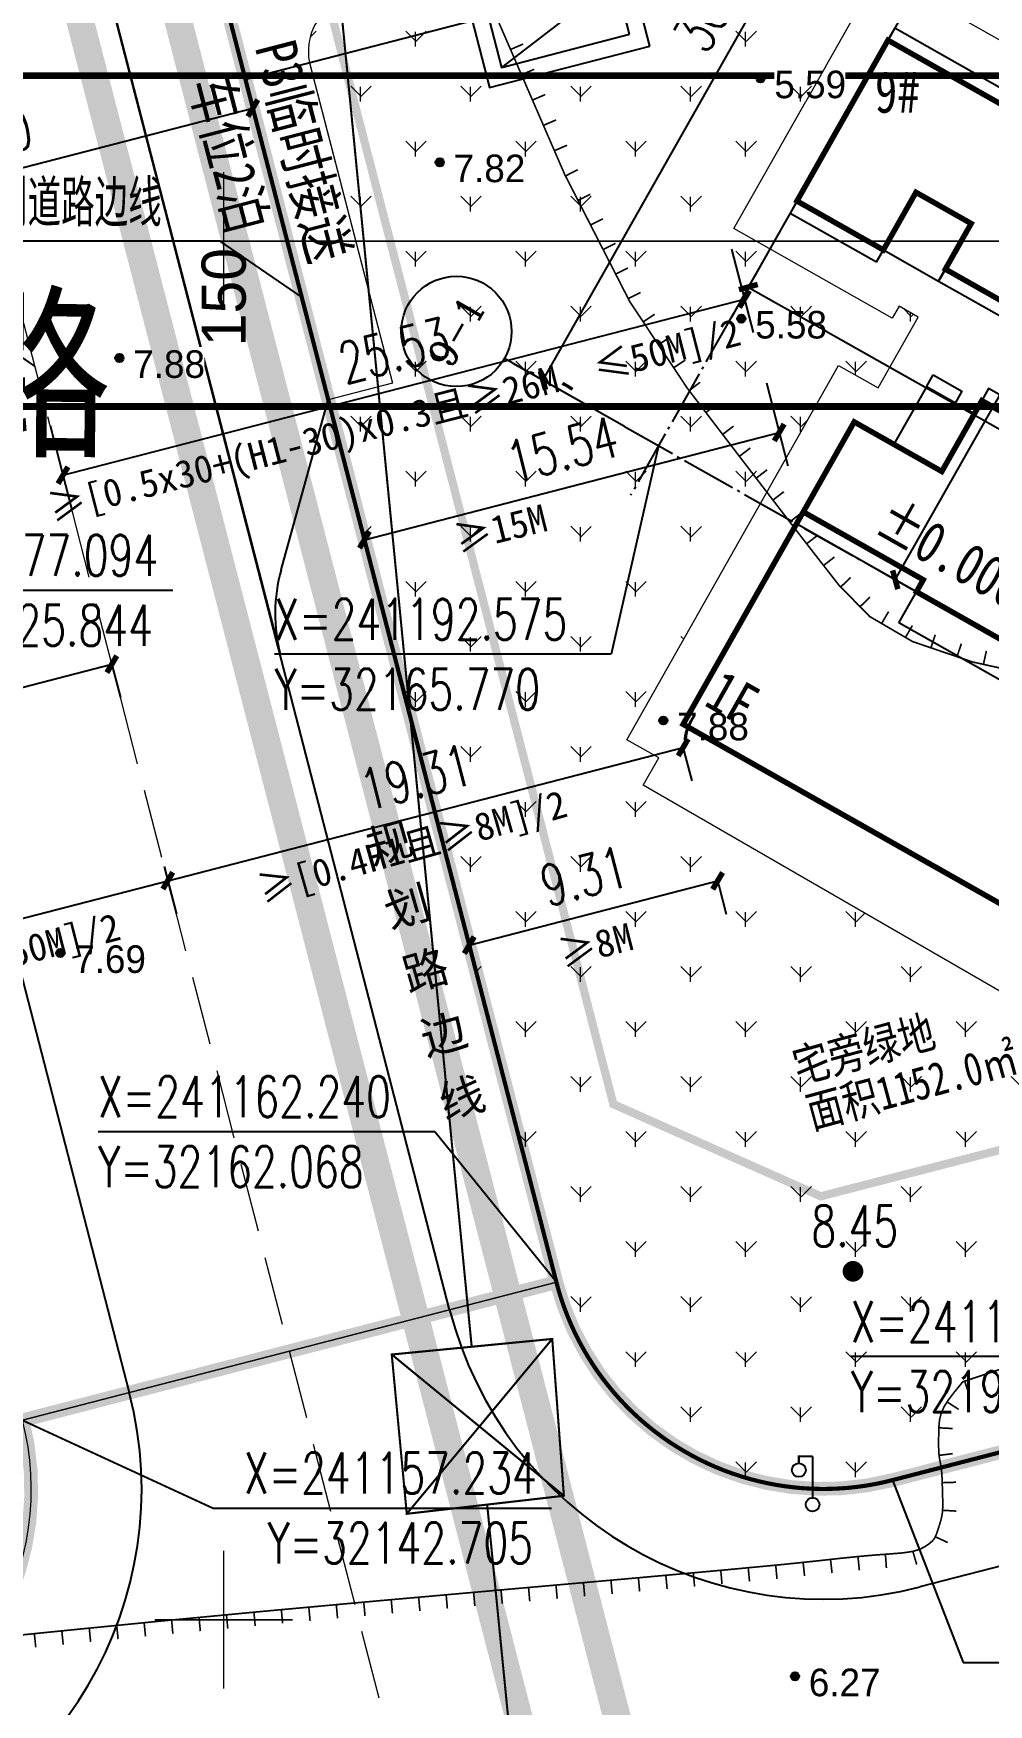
# Model space of a CAD drawing. Extents: x -83084 to 31773731, y -158416 to 241421036.
# Drawn here: x 32143.1 to 32177.7, y 241146.9 to 241207.5 of the extents above; entities that cross this region are included whole.
import ezdxf
from ezdxf.enums import TextEntityAlignment as Align
from ezdxf.xclip import XClip

# ---------------------------------------------------------------- set-up
doc = ezdxf.new("R2010")
doc.units = 0
doc.header["$LTSCALE"] = 1000
doc.header["$MEASUREMENT"] = 0
doc.header["$XCLIPFRAME"] = 0
for name, pattern in [('10010', [0]), ('2', [0]), ('721120', [0]), ('CENTER2', [1.125, 0.75, -0.125, 0.125, -0.125]), ('DASH', [0.35, 0.25, -0.1]), ('DOTE', [2.42, 2, -0.2, 0.02, -0.2])]:
    doc.linetypes.add(name, pattern=pattern)
for name, color, linetype, lineweight in [('110KV电缆', 6, 'DASH', 0), ('绿地', 86, 'Continuous', 0), ('道路中线', 252, 'Continuous', 0), ('间距公式核对', 241, 'Continuous', 0)]:
    doc.layers.add(name, color=color, linetype=linetype, lineweight=lineweight)
for name, color, linetype in [('AXIS', 3, 'Continuous'), ('AXIS_TEXT', 7, 'Continuous'), ('DIM_COOR', 3, 'Continuous'), ('DIM_ELEV', 3, 'Continuous'), ('DIM_LEAD', 3, 'Continuous'), ('DOTE', 14, 'DOTE'), ('GZ_BJT_停车库', 6, 'Continuous'), ('GZ_BJT_指标表', 7, 'Continuous'), ('GZ_BJT_用地界线', 1, 'Continuous'), ('GZ_BJT_绿地', 3, 'Continuous'), ('PUB_DIM', 3, 'Continuous'), ('PUB_TEXT', 7, 'Continuous'), ('Road_2', 134, 'Continuous'), ('ROOF', 4, 'Continuous'), ('地库', 5, 'DASH'), ('规划道路边线', 165, 'Continuous')]:
    doc.layers.add(name, color=color, linetype=linetype)
doc.layers.add('地形', color=7, linetype='Continuous', true_color=0x323232)
doc.layers.add('建筑控制线', color=7, linetype='Continuous', true_color=0xff0505)
doc.layers.add('户型填色', color=252, linetype='Continuous', lineweight=0, plot=False)
doc.styles.add('_TCH_AXIS', font='COMPLEX', dxfattribs={"bigfont": 'GBCBIG'})
doc.styles.add('_TCH_DIM', font='SIMPLEX', dxfattribs={"bigfont": 'GBCBIG'})
doc.styles.add('_TCH_DIM_T3', font='SIMPLEX', dxfattribs={"width": 0.705882, "bigfont": 'GBCBIG'})
doc.styles.add('COMPLEX', font='COMPLEX')
doc.styles.add('DMHT', font='')
doc.styles.add('HZTXT', font='simhei.ttf')
doc.styles.add('JMHT', font='')
doc.styles.add('黑体', font='simhei.ttf')
doc.styles.get('DMHT').set_extended_font_data('方正细等线简体')
doc.styles.get('JMHT').set_extended_font_data('方正细等线简体')
doc.dimstyles.new('_TCH_ARCH_M_M&&1', dxfattribs={"dimtxt": 1.4875, "dimasz": 0.5, "dimexe": 1.25, "dimexo": 1.5, "dimgap": 0.63125, "dimtad": 1, "dimzin": 0, "dimdsep": 46, "dimtxsty": '_TCH_DIM_T3', "dimblk": 'ARCHTICK', "dimcen": 0.09, "dimclrt": 7, "dimazin": 2, "dimtfac": 1, "dimtdec": 0, "dimtix": 1, "dimtmove": 2, "dimatfit": 3, "dimfxl": 0, "dimtolj": 1, "dimtzin": 0, "dimarcsym": 0})

# ---------------------------------------------------------------- blocks, each defined once
blk = doc.blocks.new('jjjg')
at = {"layer": '建筑控制线', "color": 1, "linetype": 'CENTER2', "ltscale": 0.01, "const_width": 0.5}
blk.add_lwpolyline([(335.41, 253.018), (366.048, 134.514), (346.685, 129.508)], dxfattribs=at)
blk.add_lwpolyline([(341.257, 272.55), (357.562, 275.82), (421.674, 288.68, -0.217433), (437.845, 284.89, -0.048847), (440.681, 282.215), (445.195, 273.123, 0.074148), (468.473, 212.548), (486.181, 181.252, -0.182676), (488.344, 167.276, -0.284842), (473.781, 152.039), (378.233, 127.336, -0.414214), (366.048, 134.514), (335.41, 253.018), (334.652, 255.949), (333.542, 260.242, -0.43043), (341.257, 272.55, -0.099303)], format="xyb", dxfattribs=at)
for points in [[(437.845, 284.89, 0.217433), (421.674, 288.68), (357.562, 275.82), (361.317, 261.297), (334.652, 255.949), (366.048, 134.514, 0.414214), (378.233, 127.336), (473.781, 152.039, 0.284842), (488.344, 167.276), (464.121, 210.086, -0.088788)], [(494.359, 136.702), (383.239, 107.973), (344.513, 97.96), (232.405, 68.975), (183.609, 58.956), (152.953, 183.282), (146.967, 207.555), (168.731, 244.6), (203.627, 103.082, 0.417511), (228.052, 88.507), (339.507, 117.323, 0.414214), (346.685, 129.508), (366.048, 134.514, 0.414214), (378.233, 127.336), (473.781, 152.039, 0.284842), (488.344, 167.276, 0.182676), (486.181, 181.252), (468.473, 212.548, -0.074148), (445.195, 273.123), (466.343, 230.518), (514.694, 142.859)], [(494.359, 136.702), (383.239, 107.973), (344.513, 97.96), (232.405, 68.975), (183.609, 58.956), (152.953, 183.282), (146.967, 207.555), (168.731, 244.6), (203.627, 103.082, 0.417511), (228.052, 88.507), (339.507, 117.323, 0.414214), (346.685, 129.508), (366.048, 134.514, 0.414214), (378.233, 127.336), (473.781, 152.039, 0.284842), (488.344, 167.276, 0.182676), (486.181, 181.252), (468.473, 212.548, -0.074148), (445.195, 273.123), (466.343, 230.518), (514.694, 142.859)]]:
    blk.add_lwpolyline(points, format="xyb", close=True, dxfattribs=at)
blk = doc.blocks.new('64343')
for p, q in [((56.98, 90.743), (72.268, 31.615)), ((79.229, 54.626), (71, 52.498)), ((74.004, 40.88), (71, 52.498)), ((72.295, 34.721), (74.004, 40.88))]:
    blk.add_line(p, q)
blk.add_arc((78.077, 33.117), 6, 164.49616, 194.49616)
blk = doc.blocks.new('85212001')
at = {"color": 0, "linetype": 'Continuous', "lineweight": -3, "const_width": 0.12}
blk.add_lwpolyline([(0, 0), (0, 1)], dxfattribs=at)
blk = doc.blocks.new('332')
at = {"color": 0, "linetype": 'Continuous', "lineweight": -3, "const_width": 0.15}
for points in [[(0, 3.5), (-1, 3.5), (-1, 3)], [(0, 0.5), (0, 3.5)]]:
    blk.add_lwpolyline(points, dxfattribs=at)
at = {"color": 0, "linetype": 'Continuous', "lineweight": -3}
for centre in [(-1, 2.5), (0, 0)]:
    blk.add_circle(centre, 0.5, dxfattribs=at)
blk = doc.blocks.new('904')
at = {"linetype": '2'}
h = blk.add_hatch(color=0, dxfattribs=at)
edge = h.paths.add_edge_path(flags=0)
edge.add_arc((0, 0), 0.3, 0, 360)
at = {"color": 0, "linetype": 'Continuous', "lineweight": -3}
for radius in [0.3, 0.15]:
    blk.add_circle((0, 0), radius, dxfattribs=at)
blk = doc.blocks.new('ysdx12')
at = {"layer": '地形', "linetype": 'Continuous', "lineweight": -3, "ltscale": 0.5}
for points, const_width in [([(134.858, 44.336), (115.689, 240.793)], 0.075), ([(135.417, 92.826), (138.299, 86.179), (140.658, 81.568), (142.738, 78.438), (144.578, 76.031), (146.034, 74.133), (147.212, 72.609), (148.234, 71.298), (149.357, 70.151), (150.915, 69.241), (153.09, 68.502), (156.022, 67.857), (160.235, 67.798), (167.223, 69.258), (177.865, 72.498), (192.803, 77.662), (207.57, 82.901), (217.566, 86.419)], 0.06), ([(331.928, 89.767), (69.928, 89.767)], 0.25), ([(69.928, 77.767), (331.928, 77.767)], 0.25), ([(187.122, 53.859), (152.735, 42.397), (152.424, 42.017), (152.205, 41.727), (152.065, 41.508), (151.984, 41.336), (151.932, 41.182), (151.896, 41.036), (151.876, 40.884), (151.866, 40.713), (151.862, 40.541), (151.859, 40.385), (151.858, 40.233), (151.858, 40.071), (151.861, 39.911), (151.87, 39.768), (151.888, 39.628), (151.916, 39.48), (151.943, 39.33), (151.963, 39.186), (151.976, 39.034), (151.984, 38.861), (151.99, 38.681), (151.996, 38.501), (152.001, 38.306), (152.007, 38.08), (152.008, 37.855), (151.997, 37.668), (151.971, 37.502), (151.93, 37.343), (151.885, 37.195), (151.845, 37.068), (151.807, 36.954), (151.767, 36.841), (151.716, 36.732), (151.639, 36.631), (151.526, 36.531), (151.37, 36.422), (151.176, 36.32), (150.918, 36.244), (150.568, 36.191), (150.103, 36.153), (149.575, 36.115), (148.992, 36.064), (148.295, 35.993), (147.432, 35.898), (146.189, 35.768), (144.065, 35.568), (140.789, 35.272), (136.165, 34.863), (131.333, 34.434), (127.273, 34.063), (123.669, 33.72), (120.176, 33.374), (116.774, 33.031)], 0.06), ([(134.858, 44.337), (134.924, 43.667)], 0.075), ([(137.845, 43.95), (132.569, 37.608)], 0.075), ([(132.024, 43.386), (138.267, 38.262)], 0.075), ([(135.539, 37.4), (135.485, 37.942)], 0.075), ([(135.537, 37.411), (140.725, -15.26)], 0.075)]:
    blk.add_lwpolyline(points, dxfattribs=dict(at, const_width=const_width))
at = {"layer": '地形', "linetype": '721120', "lineweight": -3, "ltscale": 0.5, "const_width": 0.15}
blk.add_lwpolyline([(245.729, 63.532), (150.181, 38.829), (149.863, 38.751), (149.543, 38.685), (149.22, 38.629), (148.896, 38.584), (148.571, 38.549), (148.244, 38.526), (147.917, 38.512), (147.59, 38.51), (147.263, 38.518), (146.936, 38.537), (146.61, 38.567), (146.285, 38.607), (145.962, 38.658), (145.641, 38.719), (145.321, 38.791), (145.005, 38.873), (144.691, 38.966), (144.38, 39.069), (144.073, 39.182), (143.77, 39.305), (143.471, 39.438), (143.176, 39.58), (142.886, 39.732), (142.602, 39.894), (142.322, 40.064), (142.048, 40.243), (141.781, 40.432), (141.52, 40.629), (141.265, 40.835), (141.017, 41.049), (140.777, 41.271), (140.544, 41.501), (140.318, 41.738), (140.101, 41.982), (139.891, 42.234), (139.69, 42.492), (139.497, 42.756), (139.313, 43.027), (139.138, 43.304), (138.973, 43.586), (138.816, 43.873), (138.669, 44.166), (138.532, 44.463), (138.404, 44.764), (138.287, 45.07), (138.179, 45.379), (138.082, 45.691), (137.996, 46.007), (107.358, 164.511)], dxfattribs=at)
at = {"layer": '地形', "linetype": '10010', "lineweight": -3, "ltscale": 0.5, "const_width": 0.06}
for points in [[(125.928, 83.767), (125.928, 86.267)], [(69.928, 83.767), (331.928, 83.767)], [(69.928, 83.767), (331.928, 83.767)], [(125.928, 83.767), (125.928, 81.267)], [(125.928, 31.267), (125.928, 36.267)], [(123.428, 33.767), (128.428, 33.767)]]:
    blk.add_lwpolyline(points, dxfattribs=at)
at = {"layer": '地形', "linetype": 'Continuous', "lineweight": -3, "ltscale": 0.5, "const_width": 0.075}
blk.add_lwpolyline([(132.024, 43.386), (137.845, 43.95), (138.267, 38.262), (132.569, 37.608)], close=True, dxfattribs=at)
at = {"layer": '地形', "linetype": 'Continuous'}
for p, xscale, yscale, rotation in [((136.332, 90.715), 0.5, 0.5, 293.4455539150412), ((136.73, 89.798), 0.5, 0.5, 293.4455539150412), ((137.128, 88.88), 0.5, 0.5, 293.4455539150412), ((137.526, 87.963), 0.5, 0.5, 293.4455539150412), ((137.924, 87.045), 0.5, 0.5, 293.4455539150412), ((138.325, 86.129), 0.5, 0.5, 297.0946781017689), ((138.78, 85.239), 0.5, 0.5, 297.0946781017689), ((139.236, 84.349), 0.5, 0.5, 297.0946781017689), ((139.691, 83.459), 0.5, 0.5, 297.0946781017689), ((140.146, 82.568), 0.5, 0.5, 297.0946781017689), ((140.602, 81.678), 0.5, 0.5, 297.0946781017689), ((141.143, 80.838), 0.5, 0.5, 303.6061979658655), ((141.697, 80.005), 0.5, 0.5, 303.6061979658655), ((142.25, 79.172), 0.5, 0.5, 303.6061979658655), ((142.81, 78.344), 0.5, 0.5, 307.3850411053101), ((143.417, 77.549), 0.5, 0.5, 307.3850411053101), ((144.024, 76.755), 0.5, 0.5, 307.3850411053101), ((144.632, 75.96), 0.4999999999999998, 0.4999999999999998, 307.498449566289), ((145.24, 75.167), 0.4999999999999998, 0.4999999999999998, 307.498449566289), ((145.849, 74.374), 0.4999999999999998, 0.4999999999999998, 307.498449566289), ((146.46, 73.582), 0.5, 0.5, 307.6914160707202), ((147.071, 72.79), 0.5, 0.5, 307.6914160707202), ((147.685, 72.001), 0.5, 0.5, 307.948121900486), ((148.309, 71.221), 0.4999999999999999, 0.4999999999999999, 314.4013939113407), ((149.009, 70.506), 0.4999999999999999, 0.4999999999999999, 314.4013939113407), ((149.791, 69.897), 0.5, 0.5, 329.7105525962506), ((150.655, 69.393), 0.5, 0.5, 329.7105525962506), ((151.576, 69.016), 0.5, 0.5, 341.2307321409877), ((152.523, 68.694), 0.5, 0.5, 341.2307321409877), ((153.482, 68.416), 0.5, 0.5, 347.6016867119654), ((152.803, 42.42), 0.5000000000000007, 0.5000000000000007, 198.4349451260092), ((152.165, 41.665), 0.5, 0.5, 237.2936398426393), ((151.867, 40.727), 0.5, 0.5, 266.9283006889505), ((151.876, 39.727), 0.4999999999999997, 0.4999999999999997, 277.3441206071665), ((151.988, 38.736), 0.4999999999999997, 0.4999999999999997, 271.8990118385623), ((152.001, 37.736), 0.4999999999999996, 0.4999999999999996, 266.6116531190287), ((151.736, 36.776), 0.5, 0.5, 245.2333795829423), ((145.949, 35.746), 0.4999999999999997, 0.4999999999999997, 185.3899668302019), ((146.944, 35.847), 0.4999999999999997, 0.4999999999999997, 185.9598368334127), ((147.938, 35.954), 0.4999999999999997, 0.4999999999999997, 186.2995567823507), ((148.932, 36.058), 0.5, 0.5, 185.8057614261155), ((149.929, 36.14), 0.5000000000000006, 0.5000000000000006, 184.0417831106897), ((150.923, 36.246), 0.5, 0.5, 196.3383229376254), ((139.974, 35.2), 0.4999999999999993, 0.4999999999999993, 185.056161825085), ((140.97, 35.289), 0.5, 0.5, 185.1556913416704), ((141.966, 35.379), 0.5, 0.5, 185.1556913416704), ((142.962, 35.468), 0.5, 0.5, 185.1556913416704), ((143.957, 35.558), 0.5, 0.5, 185.1556913416704), ((144.953, 35.652), 0.4999999999999997, 0.4999999999999997, 185.3899668302019), ((133.001, 34.582), 0.5000000000000006, 0.5000000000000006, 185.0754639396795), ((133.997, 34.671), 0.5000000000000006, 0.5000000000000006, 185.0754639396795), ((134.993, 34.759), 0.5000000000000006, 0.5000000000000006, 185.0754639396795), ((135.989, 34.848), 0.5000000000000006, 0.5000000000000006, 185.0754639396795), ((136.985, 34.936), 0.4999999999999993, 0.4999999999999993, 185.056161825085), ((137.981, 35.024), 0.4999999999999993, 0.4999999999999993, 185.056161825085), ((138.977, 35.112), 0.4999999999999993, 0.4999999999999993, 185.056161825085), ((126.03, 33.945), 0.5000000000000007, 0.5000000000000007, 185.4361798901262), ((127.025, 34.039), 0.5000000000000007, 0.5000000000000007, 185.4361798901262), ((128.021, 34.131), 0.5, 0.5, 185.2226818370499), ((129.017, 34.222), 0.5, 0.5, 185.2226818370499), ((130.013, 34.313), 0.5, 0.5, 185.2226818370499), ((131.009, 34.404), 0.5, 0.5, 185.2226818370499), ((132.005, 34.494), 0.5000000000000006, 0.5000000000000006, 185.0754639396795), ((120.058, 33.362), 0.5, 0.5, 185.7462158369314), ((121.053, 33.461), 0.4999999999999999, 0.4999999999999999, 185.66533273678), ((122.049, 33.559), 0.4999999999999999, 0.4999999999999999, 185.66533273678), ((123.044, 33.658), 0.4999999999999999, 0.4999999999999999, 185.66533273678), ((124.039, 33.755), 0.5000000000000007, 0.5000000000000007, 185.4361798901262), ((125.034, 33.85), 0.5000000000000007, 0.5000000000000007, 185.4361798901262), ((119.063, 33.262), 0.5, 0.5, 185.7462158369314)]:
    blk.add_blockref('85212001', p, dxfattribs=dict(at, xscale=xscale, yscale=yscale, rotation=rotation))
at = {"layer": '地形', "linetype": 'Continuous', "xscale": 0.5, "yscale": 0.5}
for name, p in [('904', (145.399, 89.668)), ('904', (133.766, 86.624)), ('904', (144.705, 80.954)), ('904', (122.148, 79.525)), ('904', (141.873, 66.379)), ('904', (120.007, 57.945)), ('332', (147.287, 37.943)), ('904', (146.65, 31.712))]:
    blk.add_blockref(name, p, dxfattribs=at)
at = {"layer": '地形', "style": 'JMHT'}
blk.add_text('150', height=1.6, rotation=90, dxfattribs=at).set_placement((125.928, 83.517), align=Align.MIDDLE_RIGHT)
for s, p in [('规', (131.929, 61.943)), ('划', (132.587, 59.631)), ('路', (133.245, 57.32)), ('边', (133.902, 55.008)), ('线', (134.56, 52.697))]:
    blk.add_text(s, height=1.2, rotation=15.88385, dxfattribs=at).set_placement(p, align=Align.MIDDLE_CENTER)
for points in [[(145.899, 90.068), (148.474, 90.068), (148.474, 88.818), (145.899, 88.818)], [(134.266, 87.024), (136.841, 87.024), (136.841, 85.774), (134.266, 85.774)], [(145.205, 81.354), (147.78, 81.354), (147.78, 80.104), (145.205, 80.104)], [(122.648, 79.925), (125.223, 79.925), (125.223, 78.675), (122.648, 78.675)], [(142.373, 66.779), (144.948, 66.779), (144.948, 65.529), (142.373, 65.529)], [(120.507, 58.345), (123.082, 58.345), (123.082, 57.095), (120.507, 57.095)], [(147.15, 32.112), (149.725, 32.112), (149.725, 30.862), (147.15, 30.862)]]:
    blk.add_wipeout(points).dxf.layer = '地形'
at = {"layer": '地形', "style": 'DMHT'}
for s, p in [('5.59', (145.899, 89.948)), ('7.82', (134.266, 86.904)), ('5.58', (145.205, 81.234)), ('7.88', (122.648, 79.805)), ('7.88', (142.373, 66.659)), ('7.69', (120.507, 58.225)), ('6.27', (147.15, 31.992))]:
    blk.add_text(s, height=1, dxfattribs=at).set_placement(p, align=Align.TOP_LEFT)
blk = doc.blocks.new('adfgaw')
at = {"layer": '110KV电缆', "ltscale": 0.03, "const_width": 1}
for points in [[(-23.364, -7.86), (45.86, -275.605)], [(-19.603, -8.641), (49.291, -275.106)]]:
    blk.add_lwpolyline(points, dxfattribs=at)
blk = doc.blocks.new('Ytrr')
for points in [[(8, 5.4), (-0.51, 3.863), (-1.9, 0.6)], [(11.4, 5.4), (9.423, 3.863), (8.6, 0.6)], [(21.9, 5.4), (13.39, 3.863), (12, 0.6)]]:
    blk.add_lwpolyline(points)
at = {"layer": 'ROOF'}
for p, q in [((8, 5.4), (8, 0.6)), ((8.6, 5.4), (8.6, 0.6)), ((11.4, 5.4), (11.4, 0.6)), ((12, 5.4), (12, 0.6))]:
    blk.add_line(p, q, dxfattribs=at)
for points in [[(-2.5, 6), (22.5, 6), (22.5, 0), (-2.5, 0)], [(-1.9, 5.4), (21.9, 5.4), (21.9, 0.6), (-1.9, 0.6)]]:
    blk.add_lwpolyline(points, close=True, dxfattribs=at)
blk = doc.blocks.new('Yms')
at = {"ltscale": 10}
blk.add_line((1, 3.701), (1, 0.401), dxfattribs=at)
at = {"ltscale": 10, "const_width": 0.2}
blk.add_lwpolyline([(-9.1, -9.75), (-5.35, -9.75), (-5.35, -6.1), (-2.4, -6.1), (-2.4, -4.499), (-0.7, -4.499), (-0.7, -4.699), (0.6, -4.699), (0.6, -8.799), (1.9, -8.799), (1.9, -10.249), (0.4, -10.249), (0.4, -13.199), (-1.6, -13.199), (-1.6, -11.899), (-3.7, -11.899), (-3.7, -17.499), (14.1, -17.499), (14.1, -11.899), (12, -11.899), (12, -13.199), (10, -13.199), (10, -10.249), (8.4, -10.249), (8.4, -7.299), (8.6, -7.299), (8.6, -4.999), (10, -4.999), (10, -3.199), (12.2, -3.199), (12.2, -5.599), (20.8, -5.599), (20.8, 1.301), (11.5, 1.301), (11.5, -0.999), (9.8, -0.999), (9.8, -2.499), (6.3, -2.499), (6.3, -0.999), (5.9, -0.999), (5.9, -0.759), (5, -0.759), (5, 1.001), (7.55, 1.001), (7.55, 3.201), (7.8, 3.201), (7.8, 6.901), (7.3, 6.901), (7.3, 12.801), (0.6, 12.801), (0.6, 9.201), (3, 9.201), (3, 6.901), (1.1, 6.901), (1.1, 3.701), (1.5, 3.701), (1.5, 0.401), (-0.7, 0.401), (-0.7, 1.801), (-2.4, 1.801), (-2.4, 3.4), (-5.35, 3.4), (-5.35, 7.05), (-9.1, 7.05), (-9.1, 2.05), (-9.6, 2.05), (-9.6, -4.75), (-9.1, -4.75)], close=True, dxfattribs=at)
at = {"ltscale": 10}
for points in [[(0.1, 9.201), (0.6, 9.201), (0.6, 12.801), (0.1, 12.801)], [(7.3, 12.801), (7.3, 6.901), (7.8, 6.901), (7.8, 12.801)], [(0.6, 6.901), (3, 6.901), (3, 9.201), (0.6, 9.201)], [(-9.6, 7.05), (-9.1, 7.05), (-9.1, 2.05), (-9.6, 2.05)], [(0.6, 3.701), (1.1, 3.701), (1.1, 6.901), (0.6, 6.901)], [(7.8, 3.201), (9.4, 3.201), (9.4, 6.901), (7.8, 6.901)], [(-5.35, 3.4), (-2.95, 3.4), (-2.95, 5.4), (-5.35, 5.4)], [(-2.45, 5.4), (-2.45, 4.2), (-2.95, 4.2), (-2.95, 5.4)], [(-10.9, 2.05), (-9.6, 2.05), (-9.6, -4.75), (-10.9, -4.75)], [(11.5, 1.301), (20.8, 1.301), (20.8, 1.801), (11.5, 1.801)], [(-0.7, -2.899), (-0.7, -2.8), (-5.15, -2.8), (-5.15, -6.1), (-1.9, -6.1), (-1.9, -4.999), (-0.7, -4.999), (-0.7, -4.699), (0.6, -4.699), (0.6, -8.799), (3.6, -8.799), (3.6, -1.099), (0.6, -1.099), (0.6, -2.899)], [(12.2, -3.199), (10, -3.199), (10, -4.999), (9.8, -4.999), (9.8, -5.599), (12.2, -5.599)], [(-9.6, -9.75), (-9.1, -9.75), (-9.1, -4.75), (-9.6, -4.75)], [(8.6, -5.499), (9.8, -5.499), (9.8, -4.999), (8.6, -4.999)], [(12.2, -7.099), (16, -7.099), (16, -5.599), (12.2, -5.599)], [(16, -6.1), (20.8, -6.1), (20.8, -5.599), (16, -5.599)], [(-5.35, -6.1), (-2.95, -6.1), (-2.95, -8.1), (-5.35, -8.1)], [(-2.45, -6.9), (-2.45, -8.1), (-2.95, -8.1), (-2.95, -6.9)], [(-1.6, -13.199), (-1.6, -11.899), (-1.8, -11.899), (-1.8, -10.799), (0.4, -10.799), (0.4, -13.199)], [(12, -13.199), (12, -11.899), (12.2, -11.899), (12.2, -10.799), (10, -10.799), (10, -13.199)], [(-3.2, -11.399), (-1.8, -11.399), (-1.8, -11.899), (-3.2, -11.899)], [(12.2, -11.399), (13.6, -11.399), (13.6, -11.899), (12.2, -11.899)], [(1.6, -17.499), (-3.7, -17.499), (-3.7, -17.999), (1.6, -17.999)], [(8.8, -17.499), (14.1, -17.499), (14.1, -17.999), (8.8, -17.999)]]:
    blk.add_lwpolyline(points, close=True, dxfattribs=at)
for points in [[(-0.7, 1.801), (-0.7, 2.301), (-1.9, 2.301), (-1.9, 3.4), (-2.4, 3.4), (-2.4, 1.801)], [(6.3, -0.999), (9.8, -0.999), (9.8, -2.499), (6.3, -2.499)], [(-0.7, -4.499), (-0.7, -4.999), (-1.9, -4.999), (-1.9, -6.1), (-2.4, -6.1), (-2.4, -4.499)], [(1.9, -8.799), (1.4, -8.799), (1.4, -9.75), (0.4, -9.75), (0.4, -10.249), (1.9, -10.249)], [(8.4, -8.599), (8.9, -8.599), (8.9, -9.75), (10, -9.75), (10, -10.249), (8.4, -10.249)], [(8.8, -18.999), (1.6, -18.999), (1.6, -17.499), (8.8, -17.499)]]:
    blk.add_lwpolyline(points, close=True)
for points in [[(11.5, -0.499), (5.5, -0.499), (5.5, 1.001)], [(6.8, -7.299), (6.8, -8.599), (6.7, -8.599), (6.7, -13.099), (10, -13.099), (10, -9.75), (8.9, -9.75), (8.9, -8.599), (8.4, -8.599), (8.4, -7.299), (8.6, -7.299), (8.6, -2.499), (6.1, -2.499), (6.1, -7.299), (6.8, -7.299)]]:
    blk.add_lwpolyline(points, dxfattribs=at)
at = {"layer": '户型填色', "ltscale": 10}
for points in [[(5, 1.001), (7.55, 1.001), (7.55, 3.201), (7.8, 3.201), (7.8, 6.9), (7.3, 6.901), (7.3, 12.801), (0.6, 12.801), (0.6, 9.201), (3, 9.201), (3, 6.901), (1.1, 6.901), (1.1, 3.701), (1.5, 3.701), (1.5, 1.101), (5, 1.101)], [(-0.7, 1.801), (-0.7, 0.301), (-0.8, 0.301), (-0.8, -1.399), (-9.6, -1.399), (-9.6, 2.05), (-9.1, 2.05), (-9.1, 7.05), (-5.35, 7.05), (-5.35, 3.4), (-2.4, 3.4), (-2.4, 1.801)], [(-0.7, -4.499), (-0.7, -2.799), (-0.8, -2.799), (-0.8, -1.399), (-9.6, -1.399), (-9.6, -4.75), (-9.1, -4.75), (-9.1, -9.75), (-5.35, -9.75), (-5.35, -6.1), (-2.4, -6.1), (-2.4, -4.499)], [(5.2, -17.499), (5.2, -8.899), (3.6, -8.899), (3.6, -8.799), (1.9, -8.799), (1.9, -10.249), (0.4, -10.249), (0.4, -13.199), (-1.6, -13.199), (-1.6, -11.899), (-3.7, -11.899), (-3.7, -17.499)], [(5.2, -17.499), (5.2, -8.899), (6.7, -8.899), (6.7, -8.599), (8.4, -8.599), (8.4, -10.249), (10, -10.249), (10, -13.199), (12, -13.199), (12, -11.899), (14.1, -11.899), (14.1, -17.499)]]:
    blk.add_lwpolyline(points, close=True, dxfattribs=at)
blk = doc.blocks.new('_ArchTick')
at = {"color": 0, "linetype": 'ByBlock', "const_width": 0.4}
blk.add_lwpolyline([(-0.5, -0.5), (0.5, 0.5)], dxfattribs=at)
blk = doc.blocks.new('*D146')
at = {"layer": 'Defpoints', "color": 0, "transparency": 16777216}
for p in [(78.474, 27.946), (78.879, 26.378), (60.562, 23.315)]:
    blk.add_point(p, dxfattribs=at)
at = {"layer": 'PUB_DIM', "color": 0, "lineweight": -2, "transparency": 16777216}
for p, q in [((60.967, 21.747), (78.879, 26.378)), ((78.849, 26.494), (79.192, 25.168)), ((60.937, 21.863), (61.28, 20.537))]:
    blk.add_line(p, q, dxfattribs=at)
at = {"layer": 'PUB_DIM', "color": 0, "lineweight": -2, "transparency": 16777216, "xscale": 0.5, "yscale": 0.5, "zscale": 0.5}
for p, rotation in [((78.879, 26.378), 14.49615328536544), ((60.967, 21.747), 194.4961532853655)]:
    blk.add_blockref('_ArchTick', p, dxfattribs=dict(at, rotation=rotation))
at = {"layer": 'PUB_DIM', "color": 7, "transparency": 16777216, "insert": (69.579, 25.394), "char_height": 1.4875, "attachment_point": 5, "rotation": 14.49615, "style": '_TCH_DIM_T3'}
blk.add_mtext('\\A1;18.50', dxfattribs=at)
blk = doc.blocks.new('*D151')
at = {"layer": 'Defpoints', "color": 0, "transparency": 16777216}
for p in [(83.507, 48.429), (83.993, 46.546), (64.143, 43.423)]:
    blk.add_point(p, dxfattribs=at)
at = {"layer": 'PUB_DIM', "color": 0, "lineweight": -2, "transparency": 16777216}
for p, q in [((83.882, 46.977), (84.306, 45.336)), ((64.63, 41.54), (83.993, 46.546)), ((64.519, 41.97), (64.943, 40.329))]:
    blk.add_line(p, q, dxfattribs=at)
at = {"layer": 'PUB_DIM', "color": 0, "lineweight": -2, "transparency": 16777216, "xscale": 0.5, "yscale": 0.5, "zscale": 0.5}
for p, rotation in [((83.993, 46.546), 14.49615328544886), ((64.63, 41.54), 194.4961532854488)]:
    blk.add_blockref('_ArchTick', p, dxfattribs=dict(at, rotation=rotation))
at = {"layer": 'PUB_DIM', "color": 7, "transparency": 16777216, "insert": (73.968, 45.374), "char_height": 1.4875, "attachment_point": 5, "rotation": 14.49615, "style": '_TCH_DIM_T3'}
blk.add_mtext('\\A1;20.00', dxfattribs=at)
blk = doc.blocks.new('*D174')
at = {"layer": 'Defpoints', "color": 0, "transparency": 16777216}
for p in [(80.401, 20.493), (80.909, 18.526), (55.512, 14.058)]:
    blk.add_point(p, dxfattribs=at)
at = {"layer": 'PUB_DIM', "color": 0, "lineweight": -2, "transparency": 16777216}
for p, q in [((80.776, 19.04), (81.222, 17.316)), ((56.02, 12.091), (80.909, 18.526)), ((55.887, 12.606), (56.333, 10.881))]:
    blk.add_line(p, q, dxfattribs=at)
at = {"layer": 'PUB_DIM', "color": 0, "lineweight": -2, "transparency": 16777216, "xscale": 0.5, "yscale": 0.5, "zscale": 0.5}
for p, rotation in [((80.909, 18.526), 14.49615328496745), ((56.02, 12.091), 194.4961532849675)]:
    blk.add_blockref('_ArchTick', p, dxfattribs=dict(at, rotation=rotation))
at = {"layer": 'PUB_DIM', "color": 7, "transparency": 16777216, "insert": (68.12, 16.64), "char_height": 1.4875, "attachment_point": 5, "rotation": 14.49615, "style": '_TCH_DIM_T3'}
blk.add_mtext('\\A1;25.71', dxfattribs=at)
blk = doc.blocks.new('*D208')
at = {"layer": 'Defpoints', "color": 0, "transparency": 16777216}
for p in [(99.255, 24.693), (99.6, 23.359), (80.564, 19.86)]:
    blk.add_point(p, dxfattribs=at)
at = {"layer": 'PUB_DIM', "color": 0, "lineweight": -2, "transparency": 16777216}
for p, q in [((80.909, 18.526), (99.6, 23.359)), ((99.63, 23.24), (99.913, 22.149)), ((80.94, 18.408), (81.222, 17.316))]:
    blk.add_line(p, q, dxfattribs=at)
at = {"layer": 'PUB_DIM', "color": 0, "lineweight": -2, "transparency": 16777216, "xscale": 0.5, "yscale": 0.5, "zscale": 0.5}
for p, rotation in [((99.6, 23.359), 14.49615328493189), ((80.909, 18.526), 194.4961532849319)]:
    blk.add_blockref('_ArchTick', p, dxfattribs=dict(at, rotation=rotation))
at = {"layer": 'PUB_DIM', "color": 7, "transparency": 16777216, "insert": (89.91, 22.274), "char_height": 1.4875, "attachment_point": 5, "rotation": 14.49615, "style": '_TCH_DIM_T3'}
blk.add_mtext('\\A1;19.31', dxfattribs=at)
blk = doc.blocks.new('*D209')
at = {"layer": 'Defpoints', "color": 0, "transparency": 16777216}
for p in [(100.507, 19.852), (100.851, 18.518), (91.497, 17.522)]:
    blk.add_point(p, dxfattribs=at)
at = {"layer": 'PUB_DIM', "color": 0, "lineweight": -2, "transparency": 16777216}
for p, q in [((91.842, 16.189), (100.851, 18.518)), ((100.882, 18.399), (101.164, 17.308)), ((91.873, 16.07), (92.155, 14.978))]:
    blk.add_line(p, q, dxfattribs=at)
at = {"layer": 'PUB_DIM', "color": 0, "lineweight": -2, "transparency": 16777216, "xscale": 0.5, "yscale": 0.5, "zscale": 0.5}
for p, rotation in [((100.851, 18.518), 14.49615328488878), ((91.842, 16.189), 194.4961532848888)]:
    blk.add_blockref('_ArchTick', p, dxfattribs=dict(at, rotation=rotation))
at = {"layer": 'PUB_DIM', "color": 7, "transparency": 16777216, "insert": (96.003, 18.685), "char_height": 1.4875, "attachment_point": 5, "rotation": 14.49615, "style": '_TCH_DIM_T3'}
blk.add_mtext('\\A1;9.31', dxfattribs=at)
blk = doc.blocks.new('*D210')
at = {"layer": 'Defpoints', "color": 0, "transparency": 16777216}
for p in [(102.241, 38.039), (103.083, 34.781), (87.198, 34.15)]:
    blk.add_point(p, dxfattribs=at)
at = {"layer": 'PUB_DIM', "color": 0, "lineweight": -2, "transparency": 16777216}
for p, q in [((102.617, 36.587), (103.396, 33.571)), ((88.041, 30.892), (103.083, 34.781)), ((87.574, 32.698), (88.354, 29.682))]:
    blk.add_line(p, q, dxfattribs=at)
at = {"layer": 'PUB_DIM', "color": 0, "lineweight": -2, "transparency": 16777216, "xscale": 0.5, "yscale": 0.5, "zscale": 0.5}
for p, rotation in [((103.083, 34.781), 14.49615328487853), ((88.041, 30.892), 194.4961532848785)]:
    blk.add_blockref('_ArchTick', p, dxfattribs=dict(at, rotation=rotation))
at = {"layer": 'PUB_DIM', "color": 7, "transparency": 16777216, "insert": (95.218, 34.168), "char_height": 1.4875, "attachment_point": 5, "rotation": 14.49615, "style": '_TCH_DIM_T3'}
blk.add_mtext('\\A1;15.54', dxfattribs=at)
blk = doc.blocks.new('*D211')
at = {"layer": 'Defpoints', "color": 0, "transparency": 16777216}
for p in [(100.98, 42.878), (101.823, 39.62), (76.265, 36.488)]:
    blk.add_point(p, dxfattribs=at)
at = {"layer": 'PUB_DIM', "color": 0, "lineweight": -2, "transparency": 16777216}
for p, q in [((101.356, 41.426), (102.136, 38.409)), ((77.107, 33.23), (101.823, 39.62)), ((76.641, 35.036), (77.42, 32.019))]:
    blk.add_line(p, q, dxfattribs=at)
at = {"layer": 'PUB_DIM', "color": 0, "lineweight": -2, "transparency": 16777216, "xscale": 0.5, "yscale": 0.5, "zscale": 0.5}
for p, rotation in [((101.823, 39.62), 14.49615328484573), ((77.107, 33.23), 194.4961532848457)]:
    blk.add_blockref('_ArchTick', p, dxfattribs=dict(at, rotation=rotation))
at = {"layer": 'PUB_DIM', "color": 7, "transparency": 16777216, "insert": (89.121, 37.756), "char_height": 1.4875, "attachment_point": 5, "rotation": 14.49615, "style": '_TCH_DIM_T3'}
blk.add_mtext('\\A1;25.53', dxfattribs=at)
blk = doc.blocks.new('*D254')
at = {"layer": 'Defpoints', "color": 0, "transparency": 16777216}
for p in [(122.262, 55.898), (123.684, 55.094), (108.714, 28.635)]:
    blk.add_point(p, dxfattribs=at)
at = {"layer": 'PUB_DIM', "color": 0, "lineweight": -2, "transparency": 16777216}
for p, q in [((122.378, 55.832), (121.174, 56.514)), ((122.262, 55.898), (115.686, 44.276)), ((107.292, 29.439), (112.996, 39.521)), ((107.409, 29.373), (106.204, 30.055))]:
    blk.add_line(p, q, dxfattribs=at)
at = {"layer": 'PUB_DIM', "color": 0, "lineweight": -2, "transparency": 16777216, "xscale": 0.5, "yscale": 0.5, "zscale": 0.5}
for p, rotation in [((122.262, 55.898), 60.50000000016561), ((107.292, 29.439), 240.5000000001656)]:
    blk.add_blockref('_ArchTick', p, dxfattribs=dict(at, rotation=rotation))
at = {"layer": 'PUB_DIM', "color": 7, "transparency": 16777216, "insert": (113.182, 42.554), "char_height": 1.4875, "attachment_point": 5, "rotation": 60.5, "style": '_TCH_DIM_T3'}
blk.add_mtext('\\A1;30.40', dxfattribs=at)
blk = doc.blocks.new('*D255')
at = {"layer": 'Defpoints', "color": 0, "transparency": 16777216}
for p in [(103.728, 43.175), (130.1, 28.255), (128.335, 25.135)]:
    blk.add_point(p, dxfattribs=at)
at = {"layer": 'PUB_DIM', "color": 0, "lineweight": -2, "transparency": 16777216}
for p, q in [((102.989, 41.87), (101.347, 38.968)), ((101.963, 40.056), (128.335, 25.135)), ((129.361, 26.949), (127.719, 24.047))]:
    blk.add_line(p, q, dxfattribs=at)
at = {"layer": 'PUB_DIM', "color": 0, "lineweight": -2, "transparency": 16777216, "xscale": 0.5, "yscale": 0.5, "zscale": 0.5}
for p, rotation in [((101.963, 40.056), 150.4999999835536), ((128.335, 25.135), 330.4999999835536)]:
    blk.add_blockref('_ArchTick', p, dxfattribs=dict(at, rotation=rotation))
at = {"layer": 'PUB_DIM', "color": 7, "transparency": 16777216, "insert": (115.826, 33.792), "char_height": 1.4875, "attachment_point": 5, "rotation": 330.5, "style": '_TCH_DIM_T3'}
blk.add_mtext('\\A1;30.30', dxfattribs=at)
blk = doc.blocks.new('2334223')
at = {"layer": 'DIM_ELEV', "const_width": 0.375}
blk.add_lwpolyline([(124.163, -41.458, 1), (123.788, -41.458, 1)], format="xyb", close=True, dxfattribs=at)
at = {"layer": 'PUB_TEXT', "style": '_TCH_DIM', "width": 0.705882}
blk.add_text('8.45', height=1.4875, dxfattribs=at).set_placement((122.465, -40.558))
blk = doc.blocks.new('ghdlbx')
at = {"layer": '规划道路边线', "linetype": '721120', "lineweight": -3, "ltscale": 0.5, "const_width": 0.15}
blk.add_lwpolyline([(245.729, 63.532), (150.181, 38.829), (149.863, 38.751), (149.543, 38.685), (149.22, 38.629), (148.896, 38.584), (148.571, 38.549), (148.244, 38.526), (147.917, 38.512), (147.59, 38.51), (147.263, 38.518), (146.936, 38.537), (146.61, 38.567), (146.285, 38.607), (145.962, 38.658), (145.641, 38.719), (145.321, 38.791), (145.005, 38.873), (144.691, 38.966), (144.38, 39.069), (144.073, 39.182), (143.77, 39.305), (143.471, 39.438), (143.176, 39.58), (142.886, 39.732), (142.602, 39.894), (142.322, 40.064), (142.048, 40.243), (141.781, 40.432), (141.52, 40.629), (141.265, 40.835), (141.017, 41.049), (140.777, 41.271), (140.544, 41.501), (140.318, 41.738), (140.101, 41.982), (139.891, 42.234), (139.69, 42.492), (139.497, 42.756), (139.313, 43.027), (139.138, 43.304), (138.973, 43.586), (138.816, 43.873), (138.669, 44.166), (138.532, 44.463), (138.404, 44.764), (138.287, 45.07), (138.179, 45.379), (138.082, 45.691), (137.996, 46.007), (107.358, 164.511)], dxfattribs=at)
at = {"layer": '道路中线', "linetype": 'DASH', "ltscale": 0.01}
blk.add_lwpolyline([(133.321, 24.141), (90.519, 189.691)], dxfattribs=at)
at = {"layer": 'PUB_TEXT', "color": 8, "style": '黑体', "width": 0.8}
blk.add_text('路', height=5, rotation=359.53392, dxfattribs=at).set_placement((116.387, 76.48))
blk = doc.blocks.new('zbyd')
at = {"layer": 'DIM_COOR', "color": 3}
for p, q in [((-153.057, -2.889), (-165.267, -2.889)), ((-148.646, -8.345), (-153.057, -2.889)), ((-168.009, -13.351), (-161.089, -16.537)), ((-136.461, -15.524), (-133.891, -22.134)), ((-161.089, -16.537), (-148.824, -16.537)), ((-133.891, -22.134), (-122.176, -22.134))]:
    blk.add_line(p, q, dxfattribs=at)
at = {"layer": 'DIM_LEAD'}
for p, q in [((-160.836, 29.416), (-170.594, 29.416)), ((-157.882, 27.377), (-160.836, 29.416)), ((-167.563, 24.874), (-170.518, 26.913))]:
    blk.add_line(p, q, dxfattribs=at)
at = {"layer": 'PUB_TEXT', "style": '_TCH_DIM'}
blk.add_text('规划道路边线', height=1.6879, rotation=0, dxfattribs=at).set_placement((-170.255, 29.941))
at = {"layer": 'PUB_TEXT', "style": '_TCH_DIM', "width": 0.705882}
for s, p in [('X=241162.240', (-165.267, -2.364)), ('Y=32162.068', (-165.267, -4.902)), ('X=241157.234', (-159.974, -16.012)), ('Y=32142.705', (-159.124, -18.549))]:
    blk.add_text(s, height=1.4875, dxfattribs=at).set_placement(p)
blk = doc.blocks.new('_AXISO')
blk.add_circle((0, 0), 0.5)
at = {"layer": 'AXIS_TEXT', "style": 'COMPLEX', "width": 1.041667}
blk.add_attdef('A', text='', height=0.56, dxfattribs=at).set_placement((-0.25, -0.28), (0.25, -0.28), align=Align.FIT)
blk = doc.blocks.new('*D136')
at = {"layer": 'Defpoints', "color": 0, "transparency": 16777216}
for p in [(-20.706, 16.101), (-17.364, 15.512), (-22.643, -14.427)]:
    blk.add_point(p, dxfattribs=at)
at = {"layer": 'PUB_DIM', "color": 0, "lineweight": -2, "transparency": 16777216}
for p, q in [((-25.985, -13.837), (-20.706, 16.101)), ((-18.841, 15.772), (-21.937, 16.318)), ((-24.12, -14.166), (-27.216, -13.62))]:
    blk.add_line(p, q, dxfattribs=at)
at = {"layer": 'PUB_DIM', "color": 0, "lineweight": -2, "transparency": 16777216, "xscale": 0.5, "yscale": 0.5, "zscale": 0.5}
for p, rotation in [((-20.706, 16.101), 80.00000000536599), ((-25.985, -13.837), 260.000000005366)]:
    blk.add_blockref('_ArchTick', p, dxfattribs=dict(at, rotation=rotation))
at = {"layer": 'PUB_DIM', "color": 7, "transparency": 16777216, "insert": (-24.7, 1.371), "char_height": 1.4875, "attachment_point": 5, "rotation": 80, "style": '_TCH_DIM_T3'}
blk.add_mtext('\\A1;30.40', dxfattribs=at)
blk = doc.blocks.new('cc')
at = {"layer": '间距公式核对', "style": 'HZTXT'}
for s, rotation, p in [('≥[0.5x30+(H1-30)x0.3且≥26M、≤50M]/2', 14.39725, (76.72, 31.539)), ('≥15M', 13.93782, (91.445, 30.408)), ('≥[0.4H1且≥8M]/2', 15.89533, (84.343, 17.703)), ('≥[0.5x30+(H1-30)x0.3且≥26M、≤50M]/2', 14.39725, (54.221, 9.972)), ('≥8M', 14.39725, (95.231, 15.368))]:
    blk.add_text(s, height=1, rotation=rotation, dxfattribs=at).set_placement(p)
at = {"layer": 'PUB_DIM', "color": 211}
dim = blk.add_linear_dim(base=(122.262, 55.898), p1=(108.714, 28.635), p2=(123.684, 55.094), angle=60.5, dimstyle='_TCH_ARCH_M_M&&1', dxfattribs=at)
dim.commit()
dim.dimension.update_dxf_attribs({"geometry": '*D254', "text_midpoint": (113.182, 42.554), "dimtype": 129})
at = {"layer": 'PUB_DIM'}
for p1, p2, distance, picture, middle in [((64.143, 43.423), (83.507, 48.429), -1.945, '*D151', (73.968, 45.374)), ((76.265, 36.488), (100.98, 42.878), -3.365, '*D211', (89.121, 37.756)), ((87.198, 34.15), (102.241, 38.039), -3.365, '*D210', (95.218, 34.168)), ((60.562, 23.315), (78.474, 27.946), -1.619, '*D146', (69.579, 25.394)), ((80.564, 19.86), (99.255, 24.693), -1.378, '*D208', (89.91, 22.274)), ((55.512, 14.058), (80.401, 20.493), -2.031, '*D174', (68.12, 16.64)), ((91.497, 17.522), (100.507, 19.852), -1.378, '*D209', (96.003, 18.685))]:
    dim = blk.add_aligned_dim(p1=p1, p2=p2, distance=distance, dimstyle='_TCH_ARCH_M_M&&1', dxfattribs=at)
    dim.commit()
    dim.dimension.update_dxf_attribs({"geometry": picture, "text_midpoint": middle})
at = {"layer": 'PUB_DIM', "color": 211}
dim = blk.add_aligned_dim(p1=(103.728, 43.175), p2=(130.1, 28.255), distance=-3.584, dimstyle='_TCH_ARCH_M_M&&1', dxfattribs=at)
dim.commit()
dim.dimension.update_dxf_attribs({"geometry": '*D255', "text_midpoint": (115.826, 33.792)})
blk = doc.blocks.new('AGFH9')
at = {"layer": 'AXIS'}
blk.add_line((-22.643, -14.427), (-27.567, -13.558), dxfattribs=at)
at = {"layer": 'DOTE', "ltscale": 0.001}
for p, q in [((-15.513, 17.822), (-21.6, -16.7)), ((-22.643, -14.427), (10.922, -20.345))]:
    blk.add_line(p, q, dxfattribs=at)
at = {"layer": 'AXIS'}
ref = blk.add_blockref('_AXISO', (-29.536, -13.211), dxfattribs=dict(at, xscale=3.999999999999998, yscale=3.999999999999998, zscale=3.999999999999998, rotation=80.00000000539609))
ref.add_attrib('A', '9-1', dxfattribs={"layer": 'AXIS_TEXT', "height": 0.9988, "rotation": 80, "style": '_TCH_AXIS'}).set_placement((-29.272, -14.586), (-28.817, -12.01), align=Align.FIT)
at = {"layer": 'PUB_DIM'}
dim = blk.add_aligned_dim(p1=(-22.643, -14.427), p2=(-17.364, 15.512), distance=3.394, dimstyle='_TCH_ARCH_M_M&&1', dxfattribs=at)
dim.commit()
dim.dimension.update_dxf_attribs({"geometry": '*D136', "text_midpoint": (-24.7, 1.371)})

msp = doc.modelspace()

# ---------------------------------------------------------------- linework, layer by layer
at = {"layer": 'GZ_BJT_用地界线', "lineweight": 0}
msp.add_lwpolyline([(32233.865, 241312.615, 0.217433), (32217.694, 241316.406), (32153.582, 241303.546), (32157.337, 241289.023), (32130.672, 241283.674), (32162.068, 241162.24, 0.414214), (32174.253, 241155.062), (32269.801, 241179.765, 0.284842), (32284.364, 241195.002), (32260.141, 241237.812, -0.088788)], format="xyb", close=True, dxfattribs=at)
msp.add_lwpolyline([(32233.865, 241312.615, 0.217433), (32217.694, 241316.406), (32153.582, 241303.546), (32157.337, 241289.023), (32130.672, 241283.674), (32162.068, 241162.24, 0.414214), (32174.253, 241155.062), (32269.801, 241179.765, 0.284842), (32284.364, 241195.002), (32260.141, 241237.812, -0.088788)], format="xyb", close=True, dxfattribs=at)
at = {"layer": 'GZ_BJT_用地界线', "linetype": 'CENTER2', "lineweight": 0}
msp.add_lwpolyline([(32290.379, 241164.428), (32179.259, 241135.698), (32140.533, 241125.686), (32028.425, 241096.701), (31979.629, 241086.682), (31948.973, 241211.008), (31942.987, 241235.281), (31964.751, 241272.326), (31999.647, 241130.808, 0.417511), (32024.072, 241116.233), (32135.527, 241145.049, 0.414214), (32142.705, 241157.234), (32162.068, 241162.24, 0.414214), (32174.253, 241155.062), (32269.801, 241179.765, 0.284842), (32284.364, 241195.002, 0.182676), (32282.201, 241208.978), (32264.493, 241240.274, -0.074148), (32241.215, 241300.849), (32262.363, 241258.244), (32310.714, 241170.585)], format="xyb", close=True, dxfattribs=at)
msp.add_lwpolyline([(32131.43, 241280.744), (32162.068, 241162.24), (32142.705, 241157.234)], dxfattribs=at)
at = {"layer": 'Road_2'}
for p, q in [((32112.622, 241289.569), (32146.578, 241158.235)), ((32158.196, 241161.239), (32125.689, 241286.966)), ((32270.802, 241175.892), (32175.254, 241151.189))]:
    msp.add_line(p, q, dxfattribs=at)
for centre, start, end in [((32171.75, 241164.743), 194.49615, 284.49615), ((32133.023, 241154.731), 284.49615, 14.49615)]:
    msp.add_arc(centre, 14, start, end, dxfattribs=at)

# ---------------------------------------------------------------- block references
at = {"layer": 'PUB_TEXT'}
ref = msp.add_blockref('jjjg', (31796.02, 241027.726), dxfattribs=at)
XClip(ref).set_block_clipping_path([(-13.0000000003, -5.0000000001), (531.4999999997, 405.4999999999)])
at = {"layer": 'Road_2'}
msp.add_blockref('64343', (32079.791, 241153.362), dxfattribs=at)

# ---------------------------------------------------------------- next in the draw order: block references
ref = msp.add_blockref('ysdx12', (32024.072, 241116.233))
XClip(ref).set_block_clipping_path([(-272.4682125144, -93.5070921242), (303.3494281587, 310.7769526536)])

# ---------------------------------------------------------------- next in the draw order: hatches: boundary and pattern name
at = {"layer": '绿地'}
h = msp.add_hatch(dxfattribs=at)
h.set_pattern_fill('GRASS', color=256)
h.set_pattern_definition([(90, (0, 0), (-1.99559095, 1.99559095), [0.52916132, -3.4620203]), (45, (0, 0), (-1.99559231, 1.99559231), [0.52916132, -2.2930323]), (135, (0, 0), (-1.99559231, -1.99559231), [0.52916132, -2.2930323])])
edge = h.paths.add_edge_path()
edge.add_line((32153.794, 241194.242), (32162.068, 241162.24))
edge.add_arc((32171.75, 241164.743), 10, 194.49615, 284.49615)
edge.add_line((32174.253, 241155.062), (32212.264, 241164.889))
edge.add_arc((32206.286, 241165.409), 6, 355.02493, 374.49615)
edge.add_line((32212.095, 241166.911), (32211.094, 241170.784))
edge.add_line((32211.094, 241170.784), (32190.748, 241165.523))
edge.add_line((32190.748, 241165.523), (32165.209, 241180.268))
edge.add_line((32165.209, 241180.268), (32165.778, 241181.254))
edge.add_line((32165.778, 241181.254), (32164.619, 241181.909))
edge.add_line((32164.619, 241181.909), (32172.301, 241195.487))
edge.add_line((32172.301, 241195.487), (32173.737, 241194.674))
edge.add_line((32173.737, 241194.674), (32175.19, 241197.242))
edge.add_line((32175.19, 241197.242), (32174.493, 241197.636))
edge.add_line((32174.493, 241197.636), (32174.247, 241197.201))
edge.add_line((32174.247, 241197.201), (32168.503, 241200.451))
edge.add_line((32168.503, 241200.451), (32173.772, 241209.763))
edge.add_line((32173.772, 241209.763), (32178.907, 241206.858))
edge.add_line((32178.907, 241206.858), (32179.695, 241208.251))
edge.add_line((32179.695, 241208.251), (32181.523, 241207.218))
edge.add_line((32181.523, 241207.218), (32183.014, 241209.852))
edge.add_line((32183.014, 241209.852), (32182.806, 241210.627))
edge.add_line((32182.806, 241210.627), (32175.221, 241214.918))
edge.add_line((32175.221, 241214.918), (32164.18, 241211.999))
edge.add_line((32164.18, 241211.999), (32165.455, 241207.07))
edge.add_line((32165.455, 241207.07), (32159.646, 241205.568))
edge.add_line((32159.646, 241205.568), (32158.371, 241210.497))
edge.add_line((32158.371, 241210.497), (32157.887, 241210.372))
edge.add_arc((32160.891, 241198.754), 12, 104.49615, 125.59635)
edge.add_arc((32155.07, 241206.885), 2, 125.59635, 194.49616)
edge.add_line((32153.134, 241206.385), (32156.118, 241194.843))
edge.add_line((32156.118, 241194.843), (32153.794, 241194.242))

# ---------------------------------------------------------------- next in the draw order: linework, layer by layer
at = {"layer": 'DIM_COOR', "color": 3}
for p, q in [((32165.77, 241192.575), (32164.055, 241185.014)), ((32135.89, 241187.336), (32148.155, 241187.336)), ((32164.055, 241185.014), (32151.845, 241185.014)), ((32184.954, 241159.541), (32172.744, 241159.541))]:
    msp.add_line(p, q, dxfattribs=at)
at = {"layer": 'GZ_BJT_停车库', "lineweight": 0}
msp.add_lwpolyline([(32150.79, 241205.86), (32153.114, 241206.461), (32156.118, 241194.843), (32153.794, 241194.242)], close=True, dxfattribs=at)
at = {"layer": 'GZ_BJT_绿地', "lineweight": 0}
msp.add_lwpolyline([(32164.18, 241211.999), (32165.455, 241207.07), (32159.646, 241205.568), (32158.371, 241210.497)], dxfattribs=at)
msp.add_lwpolyline([(32153.906, 241208.511, 0.310029), (32153.134, 241206.385), (32156.118, 241194.843), (32153.794, 241194.242), (32162.068, 241162.24, 0.414214), (32174.253, 241155.062), (32212.264, 241164.889, 0.085164), (32212.095, 241166.911), (32211.094, 241170.784), (32190.748, 241165.523), (32165.209, 241180.268), (32165.778, 241181.254), (32164.619, 241181.909), (32172.301, 241195.487), (32173.737, 241194.674), (32175.19, 241197.242), (32174.493, 241197.636), (32174.247, 241197.201), (32168.503, 241200.451), (32173.772, 241209.763), (32178.907, 241206.858), (32179.695, 241208.251), (32181.523, 241207.218), (32183.014, 241209.852)], format="xyb", dxfattribs=at)
at = {"layer": 'ROOF', "const_width": 0.2}
msp.add_lwpolyline([(32171.021, 241190.179), (32166.663, 241182.476), (32191.651, 241168.339), (32210.468, 241173.204), (32207.915, 241183.079), (32198.733, 241180.705), (32195.047, 241182.79)], dxfattribs=at)
at = {"layer": '地库', "ltscale": 0.005, "const_width": 0.3}
for points in [[(32136.215, 241276.678), (32164.133, 241168.698), (32171.656, 241165.356), (32221.89, 241178.343), (32226.812, 241185.143), (32222.348, 241202.409), (32223.619, 241204.656), (32224.054, 241204.41), (32226.246, 241208.283), (32232.904, 241204.516), (32236.843, 241211.478), (32236.843, 241211.478), (32236.06, 241211.922), (32237.192, 241213.923), (32232.536, 241216.558), (32233.545, 241218.342), (32232.849, 241218.736), (32233.413, 241219.733), (32223.362, 241258.609)], [(32136.215, 241276.678), (32164.133, 241168.698), (32171.656, 241165.356), (32221.89, 241178.343), (32226.812, 241185.143), (32224.87, 241192.652), (32227.692, 241197.64), (32232.305, 241195.03), (32236.121, 241201.775)]]:
    msp.add_lwpolyline(points, dxfattribs=at)
at = {"layer": '建筑控制线', "color": 1, "linetype": 'CENTER2', "ltscale": 0.01, "const_width": 0.5}
msp.add_lwpolyline([(32233.865, 241312.615, 0.217433), (32217.694, 241316.406), (32153.582, 241303.546), (32157.337, 241289.023), (32130.672, 241283.674), (32162.068, 241162.24, 0.414214), (32174.253, 241155.062), (32269.801, 241179.765, 0.284842), (32284.364, 241195.002), (32260.141, 241237.812, -0.088788)], format="xyb", close=True, dxfattribs=at)
at = {"layer": '绿地'}
msp.add_lwpolyline([(32164.18, 241211.999), (32165.455, 241207.07), (32159.646, 241205.568), (32158.371, 241210.497)], dxfattribs=at)
msp.add_lwpolyline([(32153.906, 241208.511, 0.310029), (32153.134, 241206.385), (32156.118, 241194.843), (32153.794, 241194.242), (32162.068, 241162.24, 0.414214), (32174.253, 241155.062), (32212.264, 241164.889, 0.085164), (32212.095, 241166.911), (32211.094, 241170.784), (32190.748, 241165.523), (32165.209, 241180.268), (32165.778, 241181.254), (32164.619, 241181.909), (32172.301, 241195.487), (32173.737, 241194.674), (32175.19, 241197.242), (32174.493, 241197.636), (32174.247, 241197.201), (32168.503, 241200.451), (32173.772, 241209.763), (32178.907, 241206.858), (32179.695, 241208.251), (32181.523, 241207.218), (32183.014, 241209.852)], format="xyb", dxfattribs=at)

# ---------------------------------------------------------------- next in the draw order: block references
ref = msp.add_blockref('ghdlbx', (32024.072, 241116.233))
XClip(ref).set_block_clipping_path([(-228.0520679788, -93.5070920873), (303.447932021, 316.9929079127)])
for name, p in [('zbyd', (32310.714, 241170.585)), ('cc', (32067.065, 241158.277)), ('2334223', (32048.848, 241204.094))]:
    msp.add_blockref(name, p)
at = {"xscale": -1, "rotation": 284.4956379268303}
msp.add_blockref('Ytrr', (32159.02, 241207.988), dxfattribs=at)
at = {"layer": '110KV电缆'}
msp.add_blockref('adfgaw', (32146.962, 241297.832), dxfattribs=at)
at = {"layer": 'GZ_BJT_指标表', "rotation": 340.4998319222553}
msp.add_blockref('AGFH9', (32190.693, 241199.316), dxfattribs=at)
at = {"layer": 'ROOF', "rotation": 60.49999999971863}
msp.add_blockref('Yms', (32181.639, 241194.627), dxfattribs=at)

# ---------------------------------------------------------------- next in the draw order: texts
at = {"layer": 'PUB_TEXT', "style": '黑体', "width": 0.8}
for s, rotation, p in [('P3临时接送', 284.5683, (32151.125, 241207.027)), ('车位2泊', 284.5683, (32148.767, 241205.739)), ('1F', 330.5, (32167.374, 241183.188))]:
    msp.add_text(s, height=1.5, rotation=rotation, dxfattribs=at).set_placement(p)
at = {"layer": 'PUB_TEXT'}
for s, height, style, width, p in [('9#', 1.5, '黑体', 0.8, (32173.617, 241204.655)), ('X=241177.094', 1.4875, '_TCH_DIM', 0.705882, (32137.005, 241187.861)), ('X=241192.575', 1.4875, '_TCH_DIM', 0.705882, (32151.845, 241185.539)), ('Y=32125.844', 1.4875, '_TCH_DIM', 0.705882, (32137.805, 241185.324)), ('Y=32165.770', 1.4875, '_TCH_DIM', 0.705882, (32151.845, 241183.001)), ('X=241177.655', 1.4875, '_TCH_DIM', 0.705882, (32172.744, 241160.066)), ('Y=32192.142', 1.4875, '_TCH_DIM', 0.705882, (32172.744, 241157.528))]:
    msp.add_text(s, height=height, dxfattribs=dict(at, style=style, width=width)).set_placement(p)
at = {"layer": 'PUB_TEXT', "color": 1, "style": '黑体', "width": 0.8}
msp.add_text('±0.000=（9.40）', height=1.5, rotation=330.5, dxfattribs=at).set_placement((32173.504, 241189.438))
at = {"layer": '绿地', "style": '黑体', "width": 0.8}
for s, p in [('宅旁绿地', (32170.841, 241169.434)), ('面积1152.0㎡', (32171.336, 241167.778))]:
    msp.add_text(s, height=1.2, rotation=15.1176, dxfattribs=at).set_placement(p)

doc.saveas('drawing.dxf')
